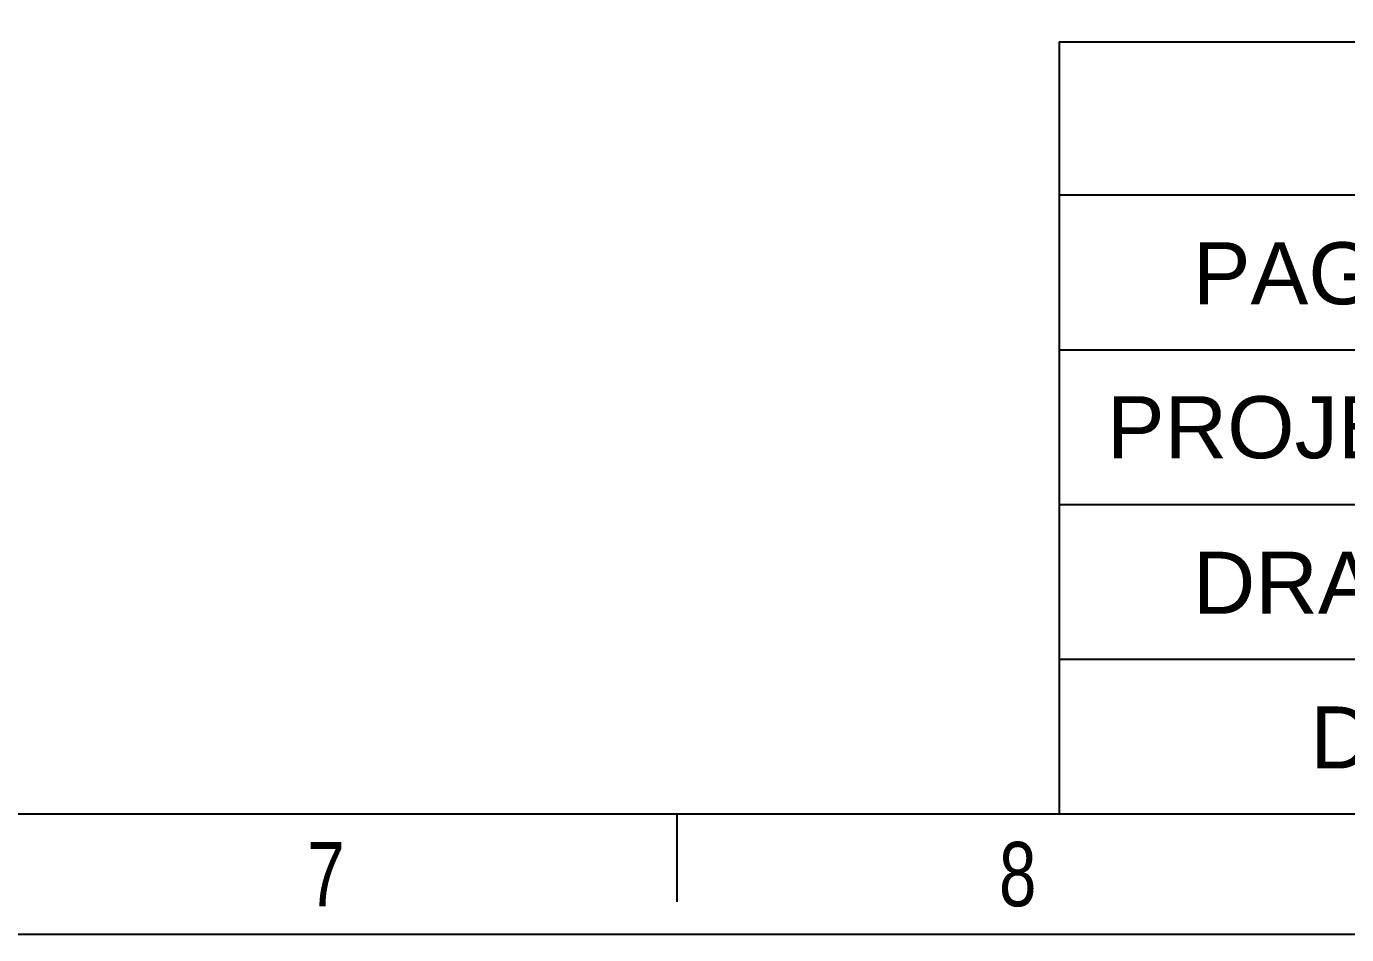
# Model space of a CAD drawing. Header units: millimetres. Extents: x 562 to 17351, y 2396 to 6995.
# Drawn here: x 5631 to 6167, y 2397 to 2765 of the extents above; entities that cross this region are included whole.
import ezdxf

# ---------------------------------------------------------------- set-up
doc = ezdxf.new("R2010")
doc.units = ezdxf.units.MM
doc.styles.add('CKSTANDARD', font='arial.ttf')
doc.styles.add('Roamns', font='romans.shx')

# ---------------------------------------------------------------- blocks, each defined once
blk = doc.blocks.new('standard template')
for p, q in [((23857, 8795.7), (37408.8, 8795.7)), ((23857, 8093.1), (37408.8, 8093.1)), ((23857, 7383.4), (37408.8, 7383.4)), ((23857, 6673.6), (37408.8, 6673.6)), ((23857, 5963.9), (37408.8, 5963.9)), ((456.3, 5254.1), (37408.8, 5254.1)), ((22104.2, 4851.4), (22104.2, 5254.1))]:
    blk.add_line(p, q)
at = {"color": 7}
for p, q in [((23857, 8795.7), (23857, 5963.9)), ((23857, 5963.9), (23857, 5254.1))]:
    blk.add_line(p, q, dxfattribs=at)
blk.add_lwpolyline([(37962.6, 4700.3), (-97.5, 4700.3), (-97.5, 30879.2), (37962.6, 30879.2)], close=True)
at = {"style": 'CKSTANDARD', "width": 0.75}
for s, p in [('7', (20409.1, 4830.4)), ('8', (23580.8, 4830.4))]:
    blk.add_text(s, height=294.8, dxfattribs=at).set_placement(p)
at = {"char_height": 284.521, "attachment_point": 1, "style": 'Roamns'}
for s, insert, width in [('{\\fArial|b0|i0|c0|p34;PAGE TITLE}', (24469.3, 7876.2), 3912.014), ('{\\fArial|b0|i0|c0|p34;PROJECT NAME}', (24075.3, 7170), 3305.733), ('{\\fArial|b0|i0|c0|p34;DRAWN BY}', (24469.3, 6456.7), 3912.014), ('{\\fArial|b0|i0|c0|p34;DATE}', (25007.7, 5746.9), 3912.014)]:
    blk.add_mtext(s, dxfattribs=dict(at, insert=insert, width=width))
at = {"style": 'Roamns'}
for tag, p in [('PAGE_NAME', (27466, 7593.7)), ('PROJECT_NAME', (27466, 6883.9)), ('DRAWN_NAME', (27466, 6174.1)), ('VERSION', (34241, 6174.1)), ('SELECT_DATA', (27466, 5464.4)), ('PAGE_NUMBER', (34241, 5464.4))]:
    blk.add_attdef(tag, p, '', height=284.5, dxfattribs=at)

msp = doc.modelspace()

# ---------------------------------------------------------------- block references
at = {"lineweight": -3, "transparency": 33554595, "xscale": 0.0885002660397285, "yscale": 0.0885002660397285, "zscale": 0.0885002660397285}
msp.add_blockref('standard template', (3938.931, 1980.689), dxfattribs=at)

doc.saveas('drawing.dxf')
